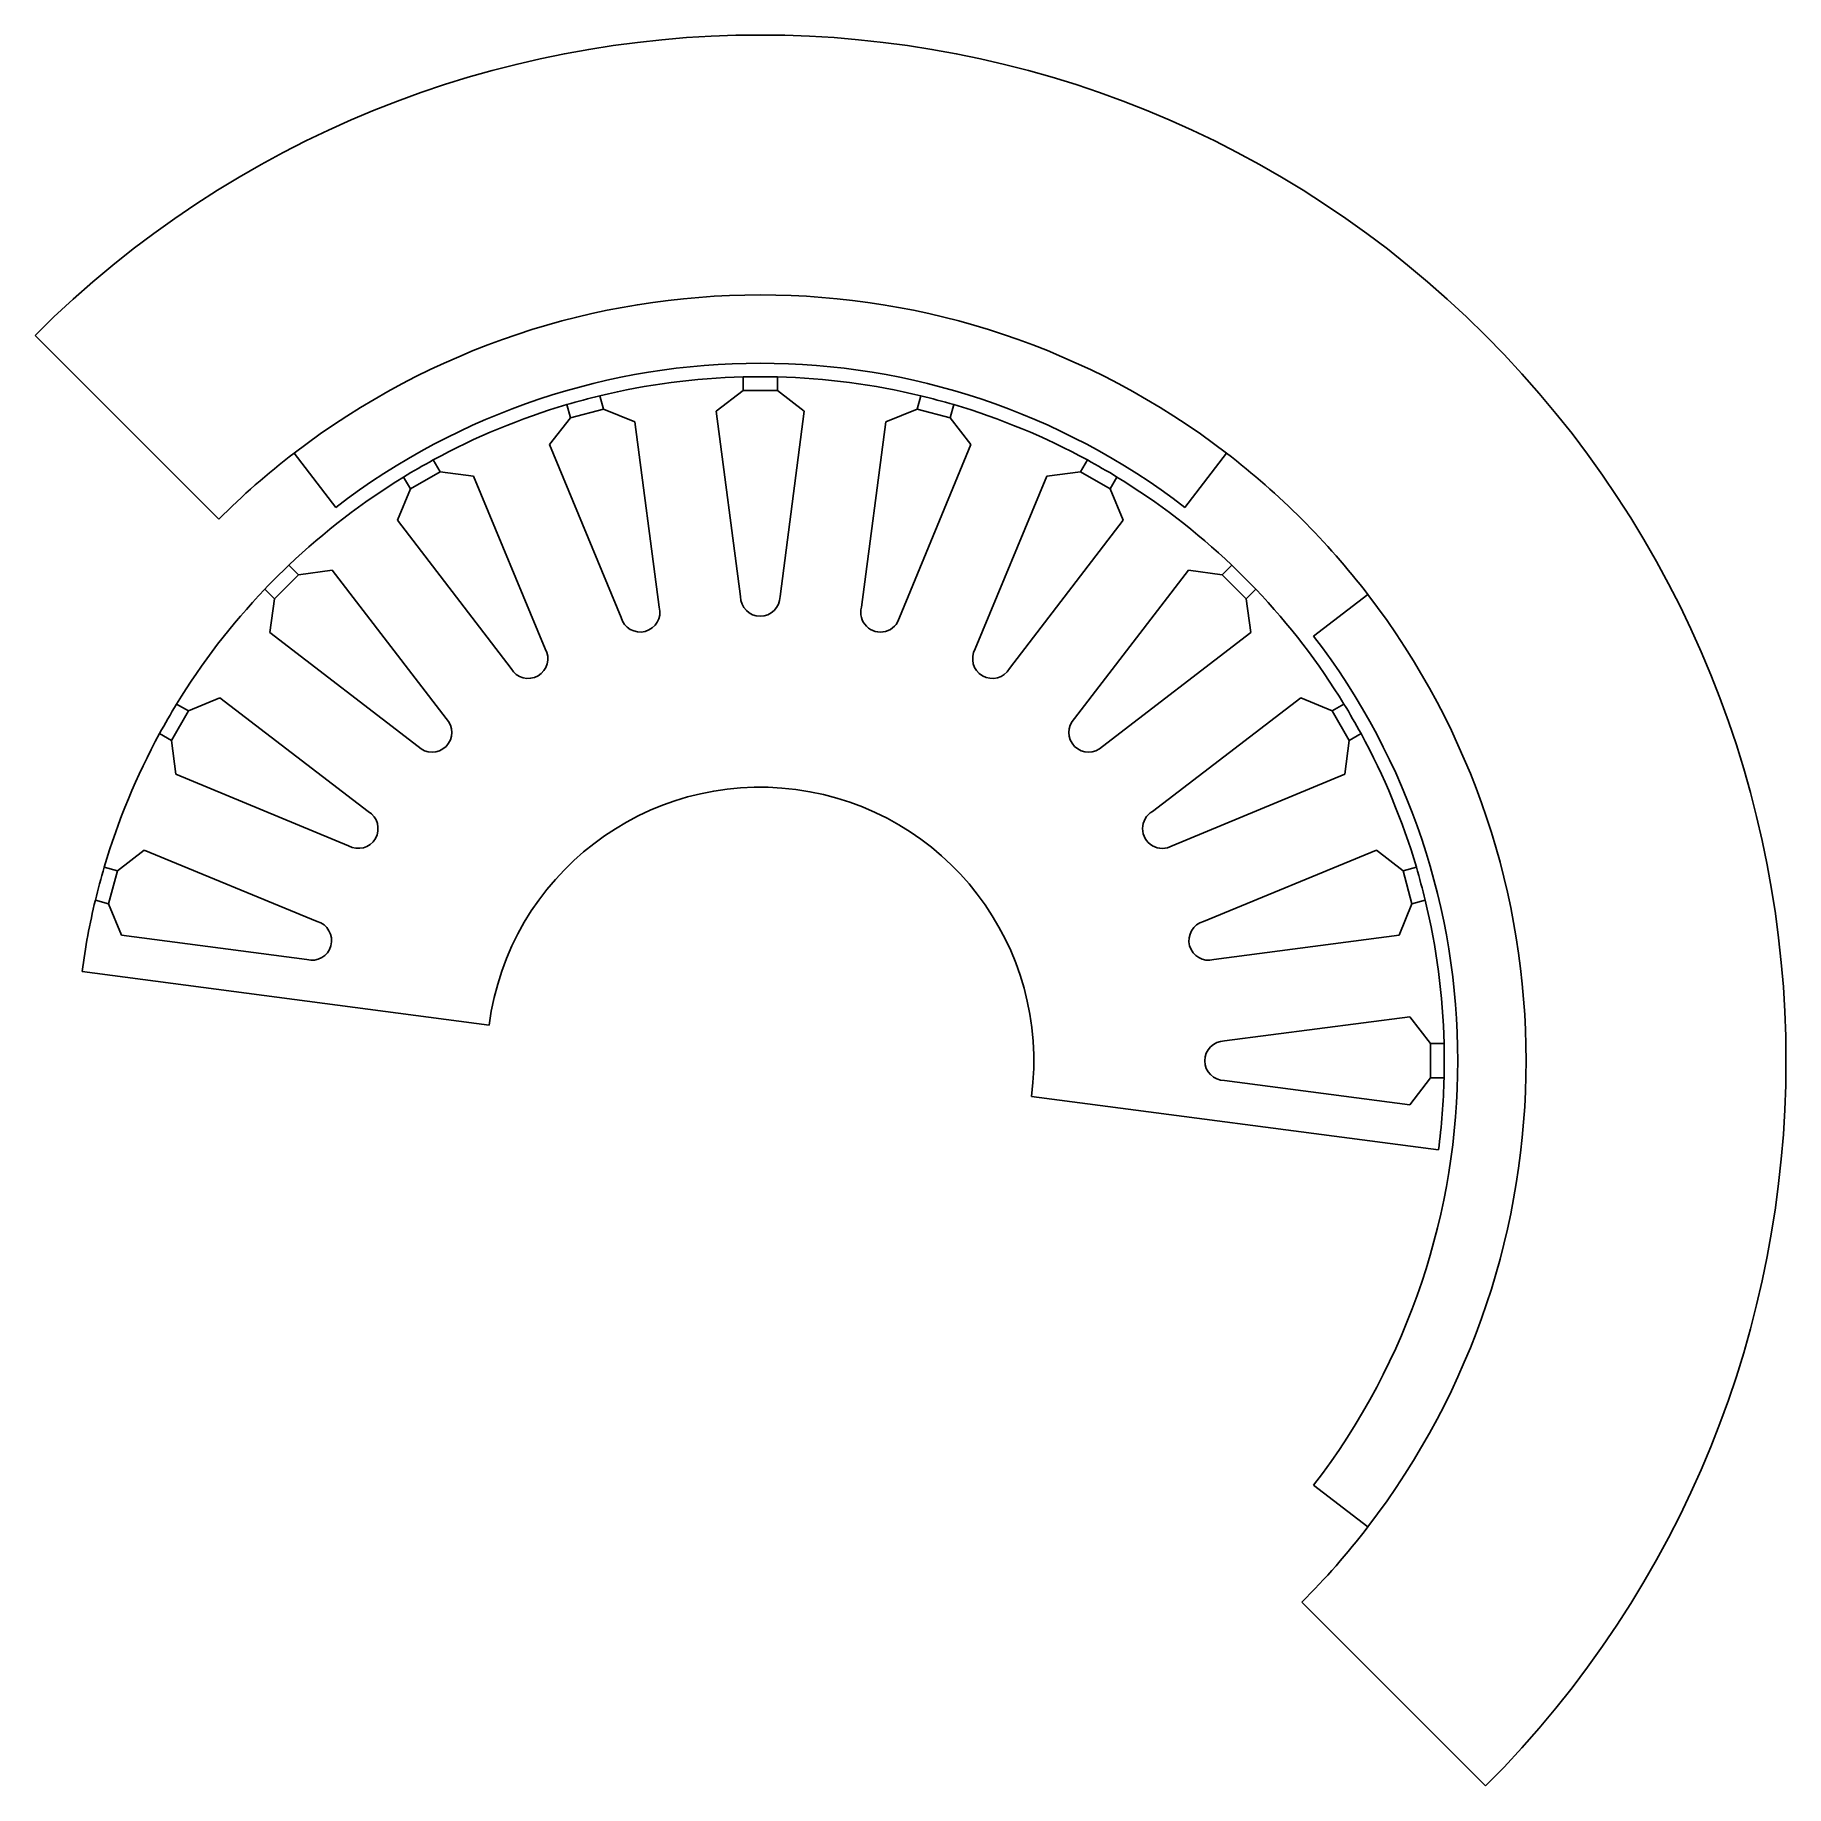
# Model space of a CAD drawing. Extents: x -106 to 150, y -106 to 150.
import ezdxf

# ---------------------------------------------------------------- set-up
doc = ezdxf.new("R2010")
doc.units = 0
doc.layers.add('layer 10', color=7, linetype='CONTINUOUS')
doc.layers.add('layer 1000', color=7, linetype='CONTINUOUS')

msp = doc.modelspace()

# ---------------------------------------------------------------- linework, layer by layer
at = {"layer": 'layer 10'}
for p, q in [((-79.195959, 79.195959), (-106.066017, 106.066017)), ((-68.18128, 88.855574), (-62.093666, 80.922041)), ((68.18128, 88.855574), (62.093666, 80.922041)), ((88.855574, 68.18128), (80.922041, 62.093666)), ((88.855574, -68.18128), (80.922041, -62.093666)), ((79.195959, -79.195959), (106.066017, -106.066017))]:
    msp.add_line(p, q, dxfattribs=at)
for radius, start, end in [(150, 315, 135), (112, 52.5, 127.5), (102, 52.5, 127.5), (112, 127.5, 135), (112, 45, 52.5), (112, 37.5, 45), (112, 322.5, 37.5), (102, 322.5, 37.5), (112, 315, 322.5)]:
    msp.add_arc((0, 0), radius, start, end, dxfattribs=at)
at = {"layer": 'layer 1000'}
for p, q in [((-2.5, 100), (-2.5, 98)), ((2.5, 100), (2.5, 98)), ((-2.5, 98), (-6.435471, 95)), ((2.5, 98), (-2.5, 98)), ((2.5, 98), (6.435471, 95)), ((-28.296719, 95.945535), (-27.779081, 94.013683)), ((-22.949452, 95.307779), (-27.779081, 94.013683)), ((-23.46709, 97.23963), (-22.949452, 95.307779)), ((-22.949452, 95.307779), (-18.371622, 93.428576)), ((-6.435471, 95), (-2.886295, 67.886295)), ((6.435471, 95), (2.886295, 67.886295)), ((22.949452, 95.307779), (18.371622, 93.428576)), ((23.46709, 97.23963), (22.949452, 95.307779)), ((27.779081, 94.013683), (22.949452, 95.307779)), ((28.296719, 95.945535), (27.779081, 94.013683)), ((-27.779081, 94.013683), (-30.803997, 90.097331)), ((-18.371622, 93.428576), (-14.782319, 66.320154)), ((18.371622, 93.428576), (14.782319, 66.320154)), ((27.779081, 94.013683), (30.803997, 90.097331)), ((-30.803997, 90.097331), (-20.358213, 64.826098)), ((30.803997, 90.097331), (20.358213, 64.826098)), ((-47.834936, 87.85254), (-46.834936, 86.12049)), ((47.834936, 87.85254), (46.834936, 86.12049)), ((-52.165064, 85.35254), (-51.165064, 83.62049)), ((-46.834936, 86.12049), (-51.165064, 83.62049)), ((-46.834936, 86.12049), (-41.926719, 85.490149)), ((-41.926719, 85.490149), (-31.443543, 60.234404)), ((41.926719, 85.490149), (31.443543, 60.234404)), ((46.834936, 86.12049), (41.926719, 85.490149)), ((51.165064, 83.62049), (46.834936, 86.12049)), ((52.165064, 85.35254), (51.165064, 83.62049)), ((-51.165064, 83.62049), (-53.073281, 79.054678)), ((51.165064, 83.62049), (53.073281, 79.054678)), ((-53.073281, 79.054678), (-36.442753, 57.348109)), ((53.073281, 79.054678), (36.442753, 57.348109)), ((-68.942911, 72.478445), (-67.528698, 71.064232)), ((-67.528698, 71.064232), (-62.624579, 71.725709)), ((-62.624579, 71.725709), (-45.961941, 50.043779)), ((62.624579, 71.725709), (45.961941, 50.043779)), ((67.528698, 71.064232), (62.624579, 71.725709)), ((68.942911, 72.478445), (67.528698, 71.064232)), ((-67.528698, 71.064232), (-71.064232, 67.528698)), ((71.064232, 67.528698), (67.528698, 71.064232)), ((-72.478445, 68.942911), (-71.064232, 67.528698)), ((-71.064232, 67.528698), (-71.725709, 62.624579)), ((72.478445, 68.942911), (71.064232, 67.528698)), ((71.064232, 67.528698), (71.725709, 62.624579)), ((-71.725709, 62.624579), (-50.043779, 45.961941)), ((71.725709, 62.624579), (50.043779, 45.961941)), ((-85.35254, 52.165064), (-83.62049, 51.165064)), ((-83.62049, 51.165064), (-79.054678, 53.073281)), ((-79.054678, 53.073281), (-57.348109, 36.442753)), ((79.054678, 53.073281), (57.348109, 36.442753)), ((83.62049, 51.165064), (79.054678, 53.073281)), ((85.35254, 52.165064), (83.62049, 51.165064)), ((-83.62049, 51.165064), (-86.12049, 46.834936)), ((86.12049, 46.834936), (83.62049, 51.165064)), ((-87.85254, 47.834936), (-86.12049, 46.834936)), ((-86.12049, 46.834936), (-85.490149, 41.926719)), ((86.12049, 46.834936), (85.490149, 41.926719)), ((87.85254, 47.834936), (86.12049, 46.834936)), ((-85.490149, 41.926719), (-60.234404, 31.443543)), ((85.490149, 41.926719), (60.234404, 31.443543)), ((-94.013683, 27.779081), (-90.097331, 30.803997)), ((-90.097331, 30.803997), (-64.826098, 20.358213)), ((90.097331, 30.803997), (64.826098, 20.358213)), ((94.013683, 27.779081), (90.097331, 30.803997)), ((-95.945535, 28.296719), (-94.013683, 27.779081)), ((95.945535, 28.296719), (94.013683, 27.779081)), ((-94.013683, 27.779081), (-95.307779, 22.949452)), ((95.307779, 22.949452), (94.013683, 27.779081)), ((-97.23963, 23.46709), (-95.307779, 22.949452)), ((97.23963, 23.46709), (95.307779, 22.949452)), ((-95.307779, 22.949452), (-93.428576, 18.371622)), ((95.307779, 22.949452), (93.428576, 18.371622)), ((-93.428576, 18.371622), (-66.320154, 14.782319)), ((93.428576, 18.371622), (66.320154, 14.782319)), ((-99.175464, 13.056698), (-39.657794, 5.221048)), ((95, 6.435471), (67.886295, 2.886295)), ((98, 2.5), (95, 6.435471)), ((100, 2.5), (98, 2.5)), ((98, -2.5), (98, 2.5)), ((98, -2.5), (95, -6.435471)), ((100, -2.5), (98, -2.5)), ((95, -6.435471), (67.886295, -2.886295)), ((99.175464, -13.056698), (39.657794, -5.221048))]:
    msp.add_line(p, q, dxfattribs=at)
for centre, radius, start, end in [((0, 0), 100.031245, 91.432096, 103.567904), ((0, 0), 100.031245, 88.567904, 91.432096), ((0, 0), 100.031245, 76.432096, 88.567904), ((0, 0), 100.031245, 106.432096, 118.567904), ((0, 0), 100.031245, 103.567904, 106.432096), ((0, 0), 100.031245, 73.567904, 76.432096), ((0, 0), 100.031245, 61.432096, 73.567904), ((0, 0), 100.031245, 118.567904, 121.432096), ((0, 0), 100.031245, 58.567904, 61.432096), ((0, 0), 100.031245, 121.432096, 133.567904), ((0, 0), 100.031245, 46.432096, 58.567904), ((0, 0), 100.031245, 133.567904, 136.432096), ((0, 0), 100.031245, 43.567904, 46.432096), ((0, 0), 100.031245, 136.432096, 148.567904), ((0, 67.886295), 2.886295, 180, 0), ((0, 0), 100.031245, 31.432096, 43.567904), ((-17.570266, 65.573126), 2.886295, 195, 15), ((17.570266, 65.573126), 2.886295, 165, 345), ((-33.943148, 58.791256), 2.886295, 210, 30), ((33.943148, 58.791256), 2.886295, 150, 330), ((0, 0), 100.031245, 148.567904, 151.432096), ((0, 0), 100.031245, 28.567904, 31.432096), ((-48.00286, 48.00286), 2.886295, 225, 45), ((48.00286, 48.00286), 2.886295, 135, 315), ((0, 0), 100.031245, 151.432096, 163.567904), ((0, 0), 100.031245, 16.432096, 28.567904), ((0, 0), 40, 352.5, 172.5), ((-58.791256, 33.943148), 2.886295, 240, 60), ((58.791256, 33.943148), 2.886295, 120, 300), ((0, 0), 100.031245, 163.567904, 166.432096), ((0, 0), 100.031245, 13.567904, 16.432096), ((0, 0), 100.031245, 166.432096, 172.5), ((0, 0), 100.031245, 1.432096, 13.567904), ((-65.573126, 17.570266), 2.886295, 255, 75), ((65.573126, 17.570266), 2.886295, 105, 285), ((67.886295, 0), 2.886295, 90, 270), ((0, 0), 100.031245, 358.567904, 1.432096), ((0, 0), 100.031245, 352.5, 358.567904)]:
    msp.add_arc(centre, radius, start, end, dxfattribs=at)

doc.saveas('drawing.dxf')
